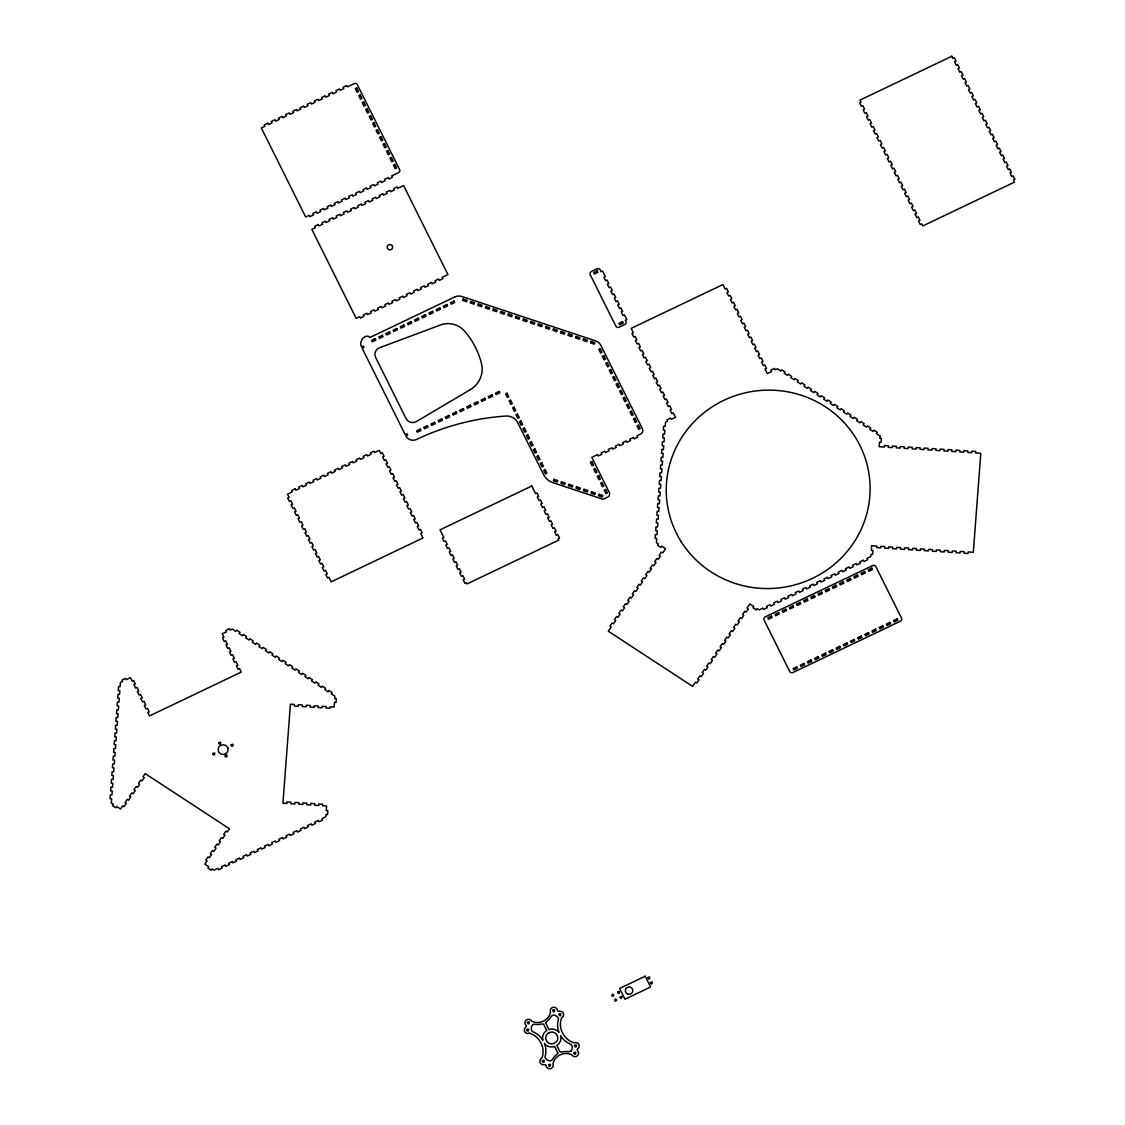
<?xml version="1.0" encoding="UTF-8"?>
<svg xmlns="http://www.w3.org/2000/svg" width="1125" height="1125" viewBox="0 0 1125 1125"><rect width="100%" height="100%" fill="white"/><g stroke="black" fill="none" stroke-linecap="round" stroke-linejoin="round"><path stroke-width="1.5" d="M111.347 802.997L111.67 798.806L110.081 798.694L110.363 794.827L111.952 794.939L112.247 791.072L110.658 790.959L110.953 787.092L112.542 787.205L112.837 783.337L111.248 783.225L111.544 779.358L113.133 779.47L113.414 775.603L111.825 775.505L112.12 771.638L113.709 771.736L114.005 767.869L112.416 767.77L112.711 763.903L114.3 764.002L114.595 760.134L113.006 760.036L113.288 756.169L114.877 756.267L115.172 752.4L113.583 752.302L113.878 748.434L115.467 748.533L115.762 744.666L114.173 744.567L114.455 740.7L116.044 740.798L116.339 736.931L114.75 736.833L115.045 732.966L116.634 733.064L116.93 729.197L115.341 729.098L115.636 725.231L117.225 725.33L117.506 721.462L115.917 721.364L116.213 717.497L117.802 717.595L118.097 713.728L116.508 713.63L116.803 709.763L118.392 709.861L118.688 705.994L117.098 705.895L117.38 702.028L118.969 702.127L119.264 698.259L117.675 698.161L117.97 694.294L119.559 694.392L119.855 690.525L118.266 690.427L118.561 686.559L120.136 686.658L120.445 682.453L122.583 681.427L121.894 680.048L125.466 678.333L126.169 679.725L130.444 677.672L132.173 681.145L133.608 680.47L135.352 683.944L133.917 684.633L135.647 688.106L137.081 687.417L138.811 690.905L137.377 691.58L139.106 695.053L140.541 694.378L142.27 697.852L140.836 698.541L142.58 702.014L144 701.325L145.744 704.798L144.309 705.487L146.039 708.961L147.473 708.286L149.203 711.759L147.769 712.448L149.498 715.922L241.284 672.089L239.541 668.616L238.106 669.305L236.377 665.817L237.811 665.142L236.081 661.669L234.647 662.344L232.917 658.87L234.352 658.181L232.622 654.708L231.188 655.397L229.444 651.923L230.878 651.234L229.148 647.761L227.714 648.436L225.984 644.962L227.419 644.273L225.689 640.8L224.255 641.489L222.525 638.016L223.959 637.327L222.23 633.853L226.491 631.814L225.802 630.422L229.388 628.706L230.077 630.098L232.256 629.072L235.828 631.406L236.728 630.127L240.019 632.278L239.119 633.572L242.409 635.723L243.309 634.43L246.6 636.595L245.714 637.875L249.005 640.027L249.891 638.747L253.195 640.898L252.295 642.192L255.586 644.344L256.486 643.05L259.777 645.216L258.877 646.495L262.167 648.647L263.067 647.367L266.358 649.519L265.458 650.812L268.762 652.964L269.648 651.67L272.939 653.836L272.053 655.116L275.344 657.267L276.244 655.988L279.534 658.139L278.634 659.433L281.925 661.584L282.825 660.291L286.116 662.442L285.216 663.736L288.506 665.887L289.406 664.608L292.697 666.759L291.811 668.053L295.102 670.205L295.988 668.911L299.292 671.062L298.392 672.356L301.683 674.508L302.583 673.228L305.873 675.38L304.973 676.673L308.264 678.825L309.164 677.531L312.455 679.683L311.569 680.977L314.859 683.128L315.745 681.848L319.036 684L318.15 685.294L321.441 687.445L322.341 686.152L325.631 688.303L324.731 689.597L328.022 691.748L328.922 690.469L332.213 692.62L331.312 693.914L334.913 696.234L334.73 698.541L336.319 698.639L336.023 702.506L334.448 702.408L334.097 707.034L330.117 706.767L330.005 708.314L326.039 708.061L326.152 706.514L322.186 706.261L322.059 707.808L318.094 707.555L318.206 706.008L314.241 705.755L314.128 707.302L310.148 707.034L310.261 705.487L306.295 705.234L306.183 706.781L302.203 706.528L302.33 704.981L298.35 704.728L298.238 706.275L294.272 706.022L294.384 704.475L290.419 704.208L282.923 803.208L286.903 803.461L287.016 801.914L290.995 802.181L290.869 803.728L294.848 803.981L294.961 802.434L298.927 802.687L298.814 804.234L302.78 804.488L302.906 802.941L306.872 803.194L306.759 804.741L310.725 804.994L310.837 803.447L314.817 803.714L314.691 805.261L318.67 805.514L318.783 803.967L322.748 804.22L322.636 805.767L326.616 806.02L326.264 810.619L327.853 810.731L327.558 814.598L325.969 814.486L325.8 816.806L321.891 818.691L322.58 820.083L318.994 821.798L318.305 820.406L314.719 822.122L315.408 823.514L311.822 825.216L311.133 823.838L307.547 825.539L308.236 826.931L304.65 828.647L303.961 827.255L300.375 828.97L301.064 830.363L297.478 832.064L296.789 830.686L293.203 832.387L293.892 833.78L290.306 835.495L289.617 834.103L286.031 835.819L286.734 837.211L283.148 838.912L282.445 837.534L278.859 839.236L279.562 840.628L275.977 842.344L275.273 840.952L271.702 842.667L272.391 844.059L268.805 845.761L268.116 844.383L264.53 846.084L265.219 847.477L261.633 849.192L260.944 847.8L257.358 849.516L258.047 850.908L254.461 852.609L253.772 851.217L250.186 852.933L250.875 854.325L247.289 856.041L246.6 854.648L243.014 856.364L243.703 857.756L240.117 859.458L239.428 858.066L235.842 859.781L236.531 861.173L232.959 862.889L232.256 861.497L228.67 863.213L229.373 864.605L225.787 866.306L225.084 864.914L221.498 866.63L222.202 868.022L218.616 869.738L217.927 868.345L214.017 870.216L212.063 868.936L211.177 870.23L207.872 868.064L208.772 866.784L204.834 864.211L207.084 860.991L205.762 860.119L207.998 856.898L209.32 857.77L211.556 854.55L210.234 853.678L212.484 850.458L213.792 851.33L216.028 848.095L214.72 847.238L216.956 844.017L218.278 844.875L220.514 841.655L219.192 840.797L221.428 837.577L222.75 838.434L224.986 835.214L223.664 834.356L225.914 831.136L227.222 831.994L229.472 828.773L145.167 773.606L142.931 776.827L144.253 777.684L142.017 780.919L140.695 780.047L138.459 783.267L139.767 784.139L137.531 787.359L136.223 786.487L133.973 789.708L135.295 790.58L133.059 793.8L131.738 792.928L129.502 796.148L130.823 797.02L128.588 800.241L127.266 799.383L125.03 802.603L126.338 803.461L124.102 806.681L122.794 805.823L120.544 809.044L116.634 806.47L115.734 807.764L112.444 805.612L113.344 804.319L111.361 803.025M612.056 995.85C615.909 997.692 612.281 991.378 611.986 995.738M616.598 999.914C613.898 996.595 614.447 1004.006 616.613 1000.027M225.127 755.845C227.109 760.092 228.277 752.316 225.127 755.845M542.25 1061.142C544.078 1065.459 545.513 1057.711 542.25 1061.142M558.914 1014.441C560.756 1018.758 562.191 1011.009 558.914 1014.441M617.611 992.278C619.369 996.455 620.789 988.973 617.611 992.278M879.947 435.938L879.792 438.272L881.381 438.37L881.086 442.238L879.497 442.139L879.159 446.738L884.32 447.061L884.433 445.514L888.398 445.781L888.286 447.328L892.252 447.581L892.378 446.034L896.344 446.288L896.231 447.834L900.197 448.087L900.309 446.541L904.289 446.794L904.177 448.341L908.142 448.608L908.255 447.061L912.234 447.314L912.108 448.861L916.088 449.114L916.2 447.567L920.166 447.82L920.053 449.367L924.019 449.62L924.145 448.073L928.111 448.327L927.998 449.873L931.964 450.141L932.077 448.594L936.056 448.847L935.93 450.394L939.909 450.647L940.022 449.1L944.002 449.353L943.875 450.9L947.855 451.153L947.967 449.606L951.933 449.873L951.82 451.42L955.786 451.673L955.913 450.127L959.878 450.38L959.766 451.927L963.731 452.18L963.844 450.633L967.823 450.886L967.697 452.433L971.677 452.7L971.789 451.153L975.769 451.406L975.642 452.953L980.803 453.277L973.322 552.277L968.161 551.939L968.048 553.486L964.069 553.233L964.195 551.686L960.216 551.433L960.103 552.98L956.137 552.727L956.25 551.18L952.284 550.927L952.158 552.473L948.192 552.206L948.305 550.659L944.339 550.406L944.227 551.953L940.247 551.7L940.359 550.153L936.394 549.9L936.281 551.447L932.302 551.194L932.428 549.647L928.448 549.38L928.336 550.927L924.37 550.673L924.483 549.127L920.517 548.873L920.391 550.42L916.425 550.167L916.538 548.62L912.572 548.367L912.459 549.914L908.48 549.661L908.606 548.114L904.627 547.847L904.514 549.394L900.534 549.141L900.661 547.594L896.681 547.341L896.569 548.888L892.603 548.634L892.716 547.087L888.75 546.834L888.623 548.381L884.658 548.114L884.77 546.567L880.805 546.314L880.692 547.861L876.713 547.608L876.839 546.061L871.664 545.723L871.327 550.35L872.916 550.462L872.62 554.33L871.031 554.217L870.834 556.552L866.939 558.408L867.642 559.8L864.056 561.516L863.367 560.123L859.781 561.839L860.47 563.231L856.884 564.933L856.195 563.541L852.609 565.256L853.298 566.648L849.712 568.364L849.023 566.972L845.438 568.688L846.127 570.08L842.541 571.781L841.852 570.389L838.266 572.105L838.955 573.497L835.369 575.212L834.68 573.82L831.094 575.536L831.783 576.928L828.197 578.63L827.508 577.238L823.922 578.953L824.625 580.345L821.039 582.061L820.336 580.669L816.75 582.384L817.453 583.763L813.867 585.478L813.164 584.086L809.592 585.802L810.281 587.194L806.695 588.909L806.006 587.517L802.42 589.233L803.109 590.611L799.523 592.327L798.834 590.934L795.248 592.65L795.938 594.042L792.352 595.758L791.663 594.366L788.077 596.081L788.766 597.459L785.18 599.175L784.491 597.783L780.905 599.498L781.594 600.891L778.008 602.606L777.319 601.214L773.733 602.916L774.422 604.308L770.85 606.023L770.147 604.631L766.561 606.347L767.264 607.739L763.678 609.455L762.975 608.062L759.08 609.919L757.111 608.625L756.211 609.919L752.92 607.767L753.806 606.473L749.897 603.914L746.986 608.105L748.308 608.962L746.072 612.183L744.75 611.325L742.514 614.545L743.836 615.403L741.6 618.623L740.278 617.766L738.042 620.986L739.35 621.844L737.114 625.064L735.806 624.206L733.556 627.427L734.878 628.284L732.642 631.505L731.32 630.647L729.084 633.867L730.406 634.725L728.156 637.945L726.848 637.087L724.612 640.308L725.92 641.18L723.684 644.4L722.362 643.528L720.127 646.748L721.448 647.62L719.212 650.841L717.891 649.969L715.655 653.189L716.962 654.061L714.727 657.281L713.419 656.423L711.169 659.644L712.491 660.502L710.255 663.722L708.933 662.864L706.697 666.084L708.019 666.942L705.783 670.163L704.461 669.305L702.225 672.525L703.533 673.383L701.297 676.603L699.989 675.745L697.739 678.966L699.061 679.823L696.825 683.044L695.503 682.186L692.592 686.377L608.302 631.209L611.212 627.019L609.891 626.161L612.141 622.941L613.448 623.798L615.684 620.578L614.377 619.706L616.613 616.486L617.934 617.358L620.17 614.138L618.848 613.266L621.084 610.045L622.406 610.917L624.642 607.697L623.32 606.825L625.57 603.605L626.878 604.477L629.128 601.242L627.806 600.384L630.042 597.164L631.364 598.022L633.6 594.802L632.278 593.944L634.514 590.723L635.836 591.581L638.072 588.361L636.764 587.503L639 584.283L640.308 585.141L642.558 581.92L641.236 581.062L643.472 577.842L644.794 578.7L647.03 575.48L645.708 574.622L647.958 571.402L649.266 572.259L651.502 569.039L650.194 568.181L652.43 564.961L653.752 565.819L655.988 562.598L654.666 561.741L656.902 558.506L658.223 559.378L660.459 556.158L659.138 555.286L661.388 552.066L662.695 552.938L665.606 548.747L661.669 546.173L660.769 547.453L657.478 545.302L658.378 544.008L656.395 542.742L656.719 538.509L655.13 538.397L655.425 534.53L657.014 534.642L657.309 530.775L655.72 530.663L656.002 526.795L657.591 526.908L657.886 523.041L656.297 522.928L656.592 519.061L658.181 519.173L658.477 515.306L656.888 515.194L657.183 511.327L658.772 511.439L659.053 507.572L657.464 507.459L657.759 503.592L659.348 503.705L659.644 499.837L658.055 499.725L658.35 495.858L659.939 495.97L660.234 492.103L658.645 491.991L658.927 488.123L660.516 488.236L660.811 484.369L659.222 484.256L659.517 480.403L661.106 480.502L661.402 476.634L659.812 476.536L660.108 472.669L661.683 472.767L661.978 468.9L660.389 468.802L660.684 464.934L662.273 465.033L662.569 461.166L660.98 461.067L661.275 457.2L662.864 457.298L663.145 453.431L661.556 453.333L661.852 449.466L663.441 449.564L663.736 445.697L662.147 445.598L662.442 441.731L664.031 441.83L664.327 437.962L662.737 437.864L663.019 433.997L664.608 434.095L664.903 430.228L663.314 430.13L663.609 426.262L665.198 426.361L665.522 422.156L667.659 421.13L666.97 419.738L670.556 418.022L671.245 419.414L675.506 417.375L673.256 412.861L671.822 413.55L670.092 410.077L671.527 409.387L669.797 405.914L668.362 406.589L666.633 403.116L668.053 402.427L666.323 398.953L664.889 399.642L663.159 396.169L664.594 395.48L662.864 392.006L661.43 392.681L659.7 389.208L661.134 388.519L659.405 385.045L657.97 385.734L656.227 382.261L657.661 381.572L655.931 378.098L654.497 378.773L652.767 375.3L654.202 374.611L652.472 371.138L651.038 371.827L649.308 368.353L650.742 367.664L648.998 364.191L647.578 364.866L645.834 361.392L647.269 360.703L645.539 357.23L644.105 357.919L642.375 354.445L643.809 353.756L642.08 350.283L640.645 350.958L638.916 347.484L640.35 346.809L638.606 343.322L637.172 344.011L635.442 340.538L636.877 339.848L635.147 336.375L633.712 337.05L631.983 333.577L633.417 332.902L631.167 328.373L722.939 284.555L725.189 289.069L726.623 288.38L728.353 291.853L726.919 292.542L728.648 296.016L730.083 295.341L731.827 298.814L730.392 299.503L732.122 302.977L733.556 302.288L735.286 305.761L733.852 306.45L735.581 309.923L737.016 309.248L738.745 312.722L737.311 313.411L739.055 316.884L740.489 316.195L742.219 319.669L740.784 320.358L742.514 323.831L743.948 323.156L745.678 326.63L744.244 327.319L745.973 330.792L747.408 330.103L749.138 333.577L747.703 334.266L749.447 337.739L750.881 337.064L752.611 340.538L751.177 341.227L752.906 344.7L754.341 344.011L756.07 347.484L754.636 348.173L756.366 351.647L757.8 350.972L759.544 354.445L758.109 355.12L759.839 358.608L761.273 357.919L763.003 361.392L761.569 362.081L763.298 365.555L764.733 364.866L766.462 368.353L765.028 369.028L767.278 373.556L771.581 371.503L770.878 370.111L774.464 368.409L775.153 369.787L777.305 368.761L780.905 371.109L781.791 369.83L785.081 371.981L784.195 373.275L787.486 375.427L788.386 374.133L791.677 376.298L790.777 377.578L794.067 379.73L794.967 378.45L798.258 380.602L797.358 381.895L800.663 384.047L801.548 382.753L804.839 384.905L803.953 386.198L807.244 388.35L808.13 387.07L811.434 389.222L810.534 390.516L813.825 392.667L814.725 391.373L818.016 393.525L817.116 394.819L820.406 396.97L821.306 395.691L824.597 397.842L823.711 399.136L827.002 401.288L827.888 399.994L831.192 402.145L830.292 403.439L833.583 405.591L834.483 404.311L837.773 406.463L836.873 407.756L840.164 409.908L841.064 408.614L844.355 410.766L843.455 412.059L846.759 414.211L847.645 412.931L850.936 415.083L850.05 416.377L853.341 418.528L854.241 417.234L857.531 419.386L856.631 420.68L859.922 422.831L860.822 421.552L864.113 423.703L863.213 424.997L866.503 427.148L867.403 425.855L870.694 428.006L869.808 429.3L873.098 431.452L873.984 430.172L877.289 432.323L876.389 433.603L879.947 435.938M218.784 743.02C220.5 747.38 222.145 739.673 218.784 743.02M545.625 1022.709L548.873 1029.558L550.448 1029.122A9.225 8.972 -7.7 0 1 559.012 1032.398L558.759 1031.766A20.686 20.109 -7.7 0 1 558.197 1020.206L558.337 1019.7A1.955 1.913 -7.7 0 0 558.267 1018.238L557.958 1017.703A5.766 5.597 -7.7 0 0 553.233 1015.088L551.405 1016.044A17.677 17.184 -7.7 0 1 546.666 1021.613L545.625 1022.709M557.888 1053.183L556.847 1054.392A17.677 17.184 -7.7 0 0 552.108 1059.947L550.28 1060.917A5.766 5.597 -7.7 0 1 545.555 1058.287L545.245 1057.753A1.955 1.913 -7.7 0 1 545.175 1056.305L545.316 1055.784A20.686 20.109 -7.7 0 0 544.753 1044.225L544.5 1043.592A9.225 8.972 -7.7 0 0 553.064 1046.869L554.639 1046.433L557.888 1053.183M526.669 1029.797C528.314 1034.184 530.072 1026.506 526.669 1029.797M574.523 1045.688C576.169 1050.075 577.941 1042.397 574.523 1045.688M212.85 753.652C214.102 758.166 216.534 750.656 212.85 753.652M231.145 744.891C232.284 749.433 234.9 741.98 231.145 744.891M527.386 1022.428C528.539 1026.956 531.141 1019.517 527.386 1022.428M552.698 1010.334C553.852 1014.877 556.453 1007.423 552.698 1010.334M548.55 1064.911C549.703 1069.439 552.305 1061.986 548.55 1064.911M573.862 1052.817C575.016 1057.359 577.631 1049.906 573.862 1052.817M620.114 997.059C621.225 1001.447 623.742 994.233 620.114 997.059M647.916 977.667C649.027 982.055 651.544 974.855 647.916 977.667M650.377 982.603C651.487 986.991 654.005 979.791 650.377 982.603M463.261 298.997L462.741 300.459L466.509 301.711L467.03 300.234L463.261 298.997M470.784 301.486L470.264 302.948L474.019 304.2L474.553 302.738L470.784 301.486M478.308 303.989L477.787 305.452L481.542 306.703L482.062 305.227L478.308 303.989M485.831 306.478L485.297 307.941L489.066 309.192L489.586 307.73L485.831 306.478M493.341 308.981L492.82 310.444L496.575 311.695L497.109 310.219L493.341 308.981M500.864 311.47L500.344 312.933L504.098 314.184L504.619 312.722L500.864 311.47M508.387 313.959L507.867 315.436L511.622 316.688L512.142 315.211L508.387 313.959M515.911 316.462L515.377 317.925L519.145 319.177L519.666 317.714L515.911 316.462M523.42 318.952L522.9 320.428L526.655 321.68L527.189 320.203L523.42 318.952M530.944 321.455L530.423 322.917L534.178 324.169L534.698 322.706L530.944 321.455M538.467 323.944L537.933 325.42L541.702 326.658L542.222 325.195L538.467 323.944M545.977 326.447L545.456 327.909L549.225 329.161L549.745 327.698L545.977 326.447M553.5 328.936L552.98 330.413L556.734 331.65L557.269 330.188L553.5 328.936M561.023 331.439L560.503 332.902L564.258 334.153L564.778 332.691L561.023 331.439M568.547 333.928L568.013 335.405L571.781 336.642L572.302 335.18L568.547 333.928M576.056 336.431L575.536 337.894L579.305 339.145L579.825 337.683L576.056 336.431M583.58 338.92L583.059 340.397L586.814 341.634L587.348 340.172L583.58 338.92M591.103 341.423L590.583 342.886L594.337 344.137L594.858 342.661L591.103 341.423M553.964 479.306L553.444 480.783L557.198 482.02L557.719 480.558L553.964 479.306M561.487 481.809L560.953 483.272L564.722 484.523L565.242 483.061L561.487 481.809M568.997 484.298L568.477 485.775L572.231 487.012L572.766 485.55L568.997 484.298M576.52 486.802L576 488.264L579.755 489.516L580.275 488.039L576.52 486.802M584.044 489.291L583.523 490.767L587.278 492.005L587.798 490.542L584.044 489.291M591.567 491.794L591.033 493.256L594.802 494.508L595.322 493.031L591.567 491.794M599.077 494.283L598.556 495.759L602.311 496.997L602.845 495.534L599.077 494.283M532.814 1024.552L532.406 1025.03A5.766 5.597 -7.7 0 0 531.591 1030.289L531.844 1030.852A1.955 1.913 -7.7 0 0 532.969 1031.808L533.475 1032.005A20.686 20.109 -7.7 0 1 542.433 1039.556L542.911 1040.316L542.63 1039.331A9.225 8.972 -7.7 0 1 546.061 1030.978L546.75 1030.57L543.53 1024.144L541.688 1023.989A17.677 17.184 -7.7 0 1 534.305 1024.2L532.814 1024.552M571.106 1050.975L569.208 1051.791A17.677 17.184 -7.7 0 0 561.825 1052.016L559.927 1051.763L556.763 1045.42L557.452 1045.013A9.225 8.972 -7.7 0 0 560.883 1036.659L560.602 1035.689L561.08 1036.434A20.686 20.109 -7.7 0 0 570.038 1043.986L570.544 1044.183A1.955 1.913 -7.7 0 1 571.669 1045.139L571.922 1045.702A5.766 5.597 -7.7 0 1 571.106 1050.975M548.888 1032.82L547.608 1033.734A6.061 5.892 -7.7 0 0 545.864 1039.388L547.341 1042.059A6.061 5.892 -7.7 0 0 553.134 1043.719L555.905 1042.256A6.061 5.892 -7.7 0 0 557.648 1036.603L556.172 1033.931A6.061 5.892 -7.7 0 0 550.378 1032.272L548.888 1032.82M529.383 1033.172L529.312 1033.214A3.586 3.487 -7.7 0 1 525.544 1027.378A1.434 1.392 -7.7 0 0 525.895 1025.198A3.586 3.487 -7.7 0 1 526.43 1019.981A3.586 3.487 -7.7 0 1 531.675 1021.134A12.614 12.263 -7.7 0 0 543.361 1021.134A12.614 12.263 -7.7 0 0 550.547 1012.12A3.586 3.487 -7.7 0 1 552.839 1007.367A3.586 3.487 -7.7 0 1 557.381 1010.166A1.434 1.392 -7.7 0 0 559.35 1011.234A3.586 3.487 -7.7 0 1 561.727 1017.745L561.642 1017.773A18.844 18.323 -7.7 0 0 562.542 1032.848A18.844 18.323 -7.7 0 0 574.13 1042.819L574.2 1042.777A3.586 3.487 -7.7 0 1 577.969 1048.612A1.434 1.392 -7.7 0 0 577.617 1050.792A3.586 3.487 -7.7 0 1 577.083 1056.009A3.586 3.487 -7.7 0 1 571.837 1054.856A12.614 12.263 -7.7 0 0 560.152 1054.856A12.614 12.263 -7.7 0 0 552.966 1063.87A3.586 3.487 -7.7 0 1 550.673 1068.623A3.586 3.487 -7.7 0 1 546.131 1065.825A1.434 1.392 -7.7 0 0 544.163 1064.756A3.586 3.487 -7.7 0 1 541.786 1058.245L541.87 1058.217A18.844 18.323 -7.7 0 0 540.97 1043.156A18.844 18.323 -7.7 0 0 529.383 1033.172M470.18 389.728L416.348 421.58A7.214 7.017 -7.7 0 1 406.111 418.627L375.595 357.384A7.214 7.017 -7.7 0 1 379.575 347.723L438.314 325.814A21.712 21.108 -7.7 0 1 464.4 330.975L465.933 332.705A81.675 79.411 -7.7 0 1 481.613 364.191L482.062 366.427A24.806 24.117 -7.7 0 1 470.18 389.728M267.792 123.187L264.206 124.903L264.895 126.295L261.309 127.997L305.663 217.012L309.248 215.297L309.938 216.689L313.523 214.973L312.82 213.581L316.406 211.866L317.109 213.258L320.695 211.556L319.992 210.164L323.578 208.448L324.281 209.841L327.853 208.125L327.164 206.733L330.75 205.017L331.439 206.409L335.025 204.708L334.336 203.316L337.922 201.6L338.611 202.992L342.197 201.277L341.508 199.884L345.094 198.169L345.783 199.561L349.369 197.859L348.68 196.467L352.266 194.752L352.955 196.144L356.541 194.428L355.852 193.036L359.438 191.32L360.127 192.712L363.712 191.011L363.023 189.619L366.595 187.903L367.298 189.295L370.884 187.58L370.181 186.188L373.767 184.486L374.47 185.864L378.056 184.163L377.353 182.77L380.939 181.055L381.628 182.447L385.214 180.731L384.525 179.339L388.111 177.637L388.8 179.016L392.386 177.314L391.697 175.922L398.517 172.659A2.377 2.306 -7.7 0 0 399.628 169.566L357.356 84.713A2.391 2.32 -7.7 0 0 354.164 83.658L347.358 86.906L346.655 85.528L343.069 87.23L343.772 88.622L340.186 90.337L339.483 88.945L335.897 90.661L336.6 92.053L333.014 93.755L332.325 92.377L328.739 94.078L329.428 95.47L325.842 97.186L325.153 95.794L321.567 97.509L322.256 98.902L318.67 100.603L317.981 99.225L314.395 100.927L315.084 102.319L311.498 104.034L310.809 102.642L307.223 104.358L307.913 105.75L304.327 107.452L303.637 106.059L300.052 107.775L300.741 109.167L297.155 110.883L296.466 109.491L292.88 111.206L293.583 112.598L289.997 114.3L289.294 112.908L285.708 114.623L286.411 116.016L282.825 117.731L282.122 116.339L278.55 118.055L279.239 119.447L275.653 121.148L274.964 119.756L271.378 121.472L272.067 122.864L268.481 124.58L267.792 123.187M356.78 88.003L355.345 88.692L357.075 92.166L358.509 91.491L356.78 88.003M360.239 94.964L358.805 95.653L360.534 99.127L361.969 98.438L360.239 94.964M363.698 101.911L362.264 102.6L363.994 106.073L365.428 105.398L363.698 101.911M367.172 108.872L365.737 109.561L367.467 113.034L368.902 112.345L367.172 108.872M370.631 115.819L369.197 116.508L370.927 119.981L372.361 119.306L370.631 115.819M374.091 122.78L372.656 123.455L374.4 126.942L375.834 126.253L374.091 122.78M377.564 129.727L376.13 130.416L377.859 133.889L379.294 133.214L377.564 129.727M381.023 136.688L379.589 137.363L381.319 140.85L382.753 140.161L381.023 136.688M384.483 143.634L383.048 144.323L384.792 147.797L386.227 147.108L384.483 143.634M387.956 150.595L386.522 151.27L388.252 154.758L389.686 154.069L387.956 150.595M391.416 157.542L389.981 158.231L391.711 161.705L393.145 161.016L391.416 157.542M394.889 164.503L393.455 165.178L395.184 168.666L396.619 167.977L394.889 164.503M318.291 224.564L314.705 226.266L315.408 227.658L311.822 229.373L356.161 318.375L359.747 316.659L360.436 318.052L364.022 316.35L363.333 314.958L366.919 313.242L367.608 314.634L371.194 312.919L370.505 311.527L374.091 309.825L374.78 311.203L378.366 309.502L377.677 308.109L381.262 306.394L381.952 307.786L385.538 306.07L384.848 304.678L388.434 302.977L389.123 304.355L392.709 302.653L392.02 301.261L395.592 299.545L396.295 300.938L399.881 299.222L399.178 297.83L402.764 296.128L403.467 297.506L407.053 295.805L406.35 294.413L409.936 292.697L410.625 294.089L414.211 292.373L413.522 290.981L417.108 289.28L417.797 290.672L421.383 288.956L420.694 287.564L424.28 285.848L424.969 287.241L428.555 285.525L427.866 284.133L431.452 282.431L432.141 283.823L435.727 282.108L435.038 280.716L438.623 279L439.312 280.392L442.898 278.677L442.209 277.284L447.933 274.556L403.594 185.541L397.856 188.283L397.167 186.891L393.581 188.606L394.27 189.998L390.684 191.714L389.995 190.322L386.409 192.023L387.098 193.416L383.513 195.131L382.823 193.739L379.238 195.455L379.927 196.847L376.355 198.562L375.652 197.17L372.066 198.872L372.769 200.264L369.183 201.98L368.48 200.587L364.894 202.303L365.597 203.695L362.011 205.411L361.308 204.019L357.736 205.72L358.425 207.113L354.839 208.828L354.15 207.436L350.564 209.152L351.253 210.544L347.667 212.245L346.978 210.867L343.392 212.569L344.081 213.961L340.495 215.677L339.806 214.284L336.22 216L336.909 217.392L333.323 219.094L332.634 217.716L329.048 219.417L329.738 220.809L326.152 222.525L325.462 221.133L321.877 222.848L322.58 224.241L318.994 225.942L318.291 224.564M951.82 56.25L860.048 100.083L861.089 102.164L859.655 102.853L861.384 106.327L862.819 105.638L864.548 109.111L863.114 109.8L864.844 113.273L866.278 112.598L868.008 116.072L866.573 116.761L868.317 120.234L869.752 119.545L871.481 123.019L870.047 123.708L871.777 127.181L873.211 126.506L874.941 129.98L873.506 130.669L875.236 134.142L876.67 133.453L878.4 136.927L876.98 137.616L878.709 141.089L880.144 140.414L881.873 143.887L880.439 144.577L882.169 148.05L883.603 147.361L885.333 150.834L883.898 151.523L885.628 154.997L887.062 154.322L888.806 157.795L887.372 158.47L889.102 161.958L890.536 161.269L892.266 164.742L890.831 165.431L892.561 168.905L893.995 168.23L895.725 171.703L894.291 172.378L896.034 175.866L897.455 175.177L899.198 178.65L897.764 179.339L899.494 182.812L900.928 182.123L902.658 185.611L901.223 186.286L902.953 189.773L904.388 189.084L906.117 192.558L904.683 193.247L906.427 196.72L907.861 196.031L909.591 199.519L908.156 200.194L909.886 203.681L911.32 202.992L913.05 206.466L911.616 207.155L913.345 210.628L914.78 209.939L916.523 213.427L915.089 214.102L916.819 217.589L918.253 216.9L919.983 220.373L918.548 221.062L920.278 224.536L921.713 223.847L922.753 225.942L1014.525 182.109L1013.484 180.028L1014.919 179.339L1013.189 175.866L1011.755 176.541L1010.025 173.067L1011.459 172.392L1009.73 168.905L1008.295 169.594L1006.566 166.12L1008 165.431L1006.256 161.958L1004.822 162.647L1003.092 159.159L1004.527 158.484L1002.797 154.997L1001.363 155.686L999.633 152.213L1001.067 151.523L999.337 148.05L997.903 148.739L996.159 145.252L997.594 144.577L995.864 141.089L994.43 141.778L992.7 138.305L994.134 137.616L992.405 134.142L990.97 134.831L989.241 131.344L990.675 130.669L988.945 127.181L987.511 127.87L985.767 124.397L987.202 123.708L985.472 120.234L984.038 120.923L982.308 117.436L983.742 116.761L982.013 113.273L980.578 113.963L978.848 110.489L980.283 109.8L978.539 106.327L977.105 107.016L975.375 103.528L976.809 102.853L975.08 99.38L973.645 100.055L971.916 96.581L973.35 95.892L971.62 92.419L970.186 93.108L968.456 89.62L969.891 88.945L968.147 85.472L966.713 86.147L964.983 82.673L966.417 81.984L964.688 78.511L963.253 79.2L961.523 75.727L962.958 75.037L961.228 71.564L959.794 72.239L958.05 68.766L959.484 68.077L957.755 64.603L956.32 65.292L954.591 61.819L956.025 61.13L954.295 57.656L952.861 58.331L951.82 56.25M454.697 296.986L370.083 337.402A4.191 4.078 -7.7 0 0 365.231 336.586A7.973 7.748 -7.7 0 0 361.533 346.95L363.319 346.106L364.008 347.498L362.222 348.342L405.183 434.573L406.969 433.716L407.658 435.108L405.872 435.966A7.973 7.748 -7.7 0 0 416.503 439.495A239.836 233.198 -7.7 0 1 505.8 416.067L506.348 416.039A12.08 11.756 -7.7 0 1 517.697 422.592L543.684 474.736A15.862 15.427 -7.7 0 0 552.783 482.611L603.084 499.303L607.655 497.123A3.586 3.487 -7.7 0 0 609.314 492.455L591.82 457.341L597.558 454.598L598.247 455.991L601.833 454.289L601.144 452.897L604.73 451.181L605.419 452.573L609.005 450.858L608.316 449.466L611.902 447.764L612.591 449.142L616.177 447.441L615.487 446.048L619.073 444.333L619.763 445.725L623.348 444.009L622.659 442.617L626.245 440.916L626.934 442.294L630.52 440.592L629.831 439.2L633.417 437.484L634.106 438.877L637.692 437.161L636.989 435.769L640.575 434.067A3.98 3.867 -7.7 0 0 642.431 428.878L600.905 345.53A9.619 9.352 -7.7 0 0 595.42 340.805L462.009 296.522A9.562 9.295 -7.7 0 0 454.697 296.986M375.173 338.723L371.588 340.425L372.277 341.817L375.862 340.116L375.173 338.723M382.345 335.292L378.759 337.008L379.448 338.4L383.034 336.684L382.345 335.292M389.517 331.875L385.931 333.577L386.62 334.969L390.206 333.267L389.517 331.875M396.689 328.444L393.103 330.159L393.792 331.552L397.378 329.836L396.689 328.444M403.847 325.027L400.275 326.728L400.964 328.12L404.55 326.419L403.847 325.027M411.019 321.595L407.433 323.311L408.136 324.703L411.722 322.988L411.019 321.595M418.191 318.178L414.605 319.88L415.308 321.272L418.88 319.57L418.191 318.178M425.363 314.747L421.777 316.462L422.466 317.855L426.052 316.139L425.363 314.747M432.534 311.33L428.948 313.031L429.637 314.423L433.223 312.722L432.534 311.33M439.706 307.898L436.12 309.614L436.809 311.006L440.395 309.291L439.706 307.898M446.878 304.481L443.292 306.197L443.981 307.575L447.567 305.873L446.878 304.481M454.05 301.05L450.464 302.766L451.153 304.158L454.739 302.442L454.05 301.05M597.066 268.833L591.328 271.575A2.391 2.32 -7.7 0 0 590.217 274.683L615.853 326.152A2.391 2.32 -7.7 0 0 619.045 327.206L624.783 324.464A2.391 2.32 -7.7 0 0 625.894 321.356L625.373 320.316L626.808 319.627L624.403 314.817L622.969 315.506L621.239 312.019L622.673 311.344L620.944 307.87L619.509 308.545L617.78 305.072L619.214 304.383L617.484 300.909L616.05 301.598L614.306 298.125L615.741 297.436L614.011 293.962L612.577 294.637L610.847 291.164L612.281 290.475L610.552 287.002L609.117 287.691L607.388 284.217L608.822 283.528L607.092 280.055L605.658 280.73L603.914 277.256L605.348 276.567L602.578 271.012L601.144 271.688L600.258 269.902A2.391 2.32 -7.7 0 0 597.066 268.833M597.248 270.9L593.663 272.602L594.366 273.994L597.952 272.292L597.248 270.9M622.547 321.652L618.961 323.367L619.65 324.759L623.236 323.044L622.547 321.652M295.102 488.855L291.53 490.57L292.219 491.962L287.55 494.184L289.111 497.32L287.677 497.995L289.406 501.483L290.841 500.794L292.584 504.267L291.15 504.956L292.88 508.43L294.314 507.741L296.044 511.228L294.609 511.903L296.339 515.391L297.773 514.702L299.503 518.175L298.069 518.864L299.812 522.337L301.247 521.648L302.977 525.136L301.542 525.811L303.272 529.298L304.706 528.609L306.436 532.083L305.002 532.772L306.731 536.245L308.166 535.556L309.895 539.044L308.461 539.719L310.205 543.192L311.639 542.517L313.369 545.991L311.934 546.68L313.664 550.153L315.098 549.464L316.828 552.952L315.394 553.627L317.123 557.1L318.558 556.425L320.302 559.898L318.867 560.587L320.597 564.061L322.031 563.372L323.761 566.845L322.327 567.534L324.056 571.008L325.491 570.333L327.22 573.806L325.786 574.495L327.516 577.969L328.95 577.28L331.214 581.808L422.986 537.975L420.736 533.461L422.17 532.772L420.441 529.298L419.006 529.973L417.263 526.5L418.697 525.811L416.967 522.337L415.533 523.027L413.803 519.553L415.237 518.864L413.508 515.391L412.073 516.066L410.344 512.592L411.778 511.903L410.034 508.43L408.6 509.119L406.87 505.645L408.305 504.956L406.575 501.483L405.141 502.158L403.411 498.684L404.845 497.995L403.116 494.522L401.681 495.211L399.952 491.738L401.372 491.048L399.642 487.575L398.208 488.25L396.478 484.777L397.912 484.102L396.183 480.614L394.748 481.303L393.019 477.83L394.453 477.141L392.723 473.667L391.289 474.342L389.545 470.869L390.98 470.194L389.25 466.706L387.816 467.395L386.086 463.922L387.52 463.233L385.791 459.759L384.356 460.448L382.627 456.961L384.061 456.286L382.317 452.798L380.897 453.488L379.336 450.366L374.667 452.587L373.978 451.195L370.392 452.911L371.081 454.303L367.495 456.005L366.806 454.612L363.22 456.328L363.909 457.72L360.338 459.436L359.634 458.044L356.048 459.759L356.752 461.152L353.166 462.853L352.462 461.461L348.877 463.177L349.58 464.569L345.994 466.284L345.305 464.892L341.719 466.608L342.408 467.986L338.822 469.702L338.133 468.309L334.547 470.025L335.236 471.417L331.65 473.133L330.961 471.741L327.375 473.456L328.064 474.834L324.478 476.55L323.789 475.158L320.203 476.873L320.892 478.266L317.306 479.981L316.617 478.589L313.031 480.305L313.72 481.683L310.134 483.398L309.445 482.006L305.859 483.722L306.562 485.114L302.977 486.83L302.273 485.438L298.688 487.153L299.391 488.531L295.805 490.247L295.102 488.855M420.216 429.117L416.63 430.833L417.319 432.211L420.905 430.509L420.216 429.117M427.388 425.686L423.802 427.402L424.491 428.794L428.077 427.078L427.388 425.686M434.545 422.269L430.973 423.984L431.662 425.377L435.248 423.661L434.545 422.269M441.717 418.837L438.131 420.553L438.834 421.945L442.42 420.23L441.717 418.837M448.889 415.42L445.303 417.136L446.006 418.528L449.578 416.812L448.889 415.42M456.061 411.989L452.475 413.705L453.164 415.097L456.75 413.381L456.061 411.989M463.233 408.572L459.647 410.287L460.336 411.68L463.922 409.964L463.233 408.572M470.405 405.141L466.819 406.856L467.508 408.248L471.094 406.533L470.405 405.141M477.577 401.723L473.991 403.439L474.68 404.831L478.266 403.116L477.577 401.723M484.748 398.292L481.163 400.008L481.852 401.4L485.438 399.684L484.748 398.292M491.906 394.875L488.32 396.591L489.023 397.983L492.609 396.267L491.906 394.875M499.078 391.444L495.492 393.159L496.195 394.552L499.781 392.836L499.078 391.444M507.066 393.23L505.631 393.919L507.375 397.392L508.795 396.703L507.066 393.23M600.286 348.722L598.852 349.397L600.581 352.884L602.016 352.195L600.286 348.722M510.539 400.191L509.105 400.866L510.834 404.353L512.269 403.664L510.539 400.191M603.745 355.669L602.311 356.358L604.041 359.831L605.475 359.156L603.745 355.669M513.998 407.137L512.564 407.827L514.294 411.3L515.728 410.611L513.998 407.137M607.205 362.63L605.77 363.305L607.5 366.792L608.934 366.103L607.205 362.63M517.458 414.098L516.023 414.773L517.767 418.247L519.202 417.572L517.458 414.098M610.678 369.577L609.244 370.266L610.973 373.739L612.408 373.05L610.678 369.577M520.931 421.045L519.497 421.734L521.227 425.208L522.661 424.519L520.931 421.045M614.138 376.537L612.703 377.213L614.433 380.7L615.867 380.011L614.138 376.537M524.391 428.006L522.956 428.681L524.686 432.155L526.12 431.48L524.391 428.006M617.597 383.484L616.163 384.173L617.906 387.647L619.341 386.958L617.597 383.484M527.85 434.953L526.43 435.642L528.159 439.116L529.594 438.427L527.85 434.953M621.07 390.445L619.636 391.12L621.366 394.608L622.8 393.919L621.07 390.445M531.323 441.9L529.889 442.589L531.619 446.062L533.053 445.388L531.323 441.9M624.53 397.392L623.095 398.081L624.825 401.555L626.259 400.866L624.53 397.392M534.783 448.861L533.348 449.55L535.078 453.023L536.512 452.334L534.783 448.861M627.989 404.353L626.555 405.028L628.298 408.516L629.733 407.827L627.989 404.353M538.256 455.808L536.822 456.497L538.552 459.97L539.986 459.295L538.256 455.808M631.462 411.3L630.028 411.989L631.758 415.462L633.192 414.773L631.462 411.3M541.716 462.769L540.281 463.458L542.011 466.931L543.445 466.242L541.716 462.769M634.922 418.261L633.488 418.936L635.217 422.423L636.652 421.734L634.922 418.261M545.175 469.716L543.741 470.405L545.484 473.878L546.905 473.203L545.175 469.716M638.395 425.208L636.961 425.897L638.691 429.37L640.125 428.681L638.395 425.208M531.802 486L440.03 529.833L443.813 537.413L442.378 538.102L444.108 541.575L445.542 540.886L447.272 544.359L445.838 545.048L447.567 548.522L449.002 547.847L450.731 551.32L449.311 552.009L451.041 555.483L452.475 554.794L454.205 558.267L452.77 558.956L454.5 562.43L455.934 561.755L457.664 565.228L456.23 565.917L457.959 569.391L459.394 568.702L461.138 572.175L459.703 572.864L461.433 576.337L462.867 575.663L464.597 579.136L463.163 579.825L464.892 583.298L466.327 582.609L466.987 583.931L558.759 540.098L558.098 538.777L559.533 538.102L557.803 534.628L556.369 535.303L554.639 531.83L556.073 531.141L554.344 527.667L552.909 528.356L551.18 524.883L552.614 524.194L550.87 520.72L549.436 521.395L547.706 517.922L549.141 517.233L547.411 513.759L545.977 514.448L544.247 510.975L545.681 510.286L543.952 506.812L542.517 507.488L540.788 504.014L542.222 503.325L540.478 499.852L539.044 500.541L537.314 497.067L538.748 496.378L537.019 492.905L535.584 493.58L531.802 486M591.764 461.672L590.33 462.361L592.059 465.834L593.494 465.159L591.764 461.672M595.223 468.633L593.789 469.322L595.533 472.795L596.967 472.106L595.223 468.633M598.697 475.58L597.263 476.269L598.992 479.742L600.427 479.067L598.697 475.58M602.156 482.541L600.722 483.23L602.452 486.703L603.886 486.014L602.156 482.541M605.63 489.487L604.195 490.177L605.925 493.65L607.359 492.975L605.63 489.487M872.691 565.58L765.197 616.908A2.391 2.32 -7.7 0 0 764.086 620.03L789.722 671.484A2.391 2.32 -7.7 0 0 792.914 672.539L900.408 621.211A2.377 2.306 -7.7 0 0 901.519 618.117L875.869 566.634A2.377 2.306 -7.7 0 0 872.691 565.58M771.427 616.092L767.841 617.808L768.53 619.2L772.116 617.484L771.427 616.092M778.598 612.675L775.013 614.377L775.702 615.769L779.287 614.053L778.598 612.675M785.756 609.244L782.17 610.959L782.873 612.352L786.459 610.636L785.756 609.244M792.928 605.827L789.342 607.528L790.045 608.92L793.631 607.205L792.928 605.827M800.1 602.395L796.514 604.111L797.203 605.503L800.789 603.788L800.1 602.395M807.272 598.978L803.686 600.68L804.375 602.072L807.961 600.37L807.272 598.978M814.444 595.547L810.858 597.263L811.547 598.655L815.133 596.939L814.444 595.547M821.616 592.13L818.03 593.831L818.719 595.223L822.305 593.522L821.616 592.13M828.788 588.698L825.202 590.414L825.891 591.806L829.477 590.091L828.788 588.698M835.945 585.281L832.359 586.983L833.062 588.375L836.648 586.673L835.945 585.281M843.117 581.85L839.531 583.566L840.234 584.958L843.82 583.242L843.117 581.85M850.289 578.433L846.703 580.134L847.392 581.527L850.978 579.825L850.289 578.433M857.461 575.002L853.875 576.717L854.564 578.109L858.15 576.394L857.461 575.002M864.633 571.584L861.047 573.286L861.736 574.678L865.322 572.977L864.633 571.584M871.805 568.153L868.219 569.869L868.908 571.261L872.494 569.545L871.805 568.153M796.711 666.858L793.125 668.559L793.814 669.952L797.4 668.25L796.711 666.858M803.883 663.427L800.297 665.142L800.986 666.534L804.572 664.819L803.883 663.427M811.055 660.009L807.469 661.711L808.158 663.103L811.744 661.402L811.055 660.009M818.227 656.578L814.641 658.294L815.33 659.686L818.916 657.97L818.227 656.578M825.398 653.161L821.812 654.877L822.502 656.255L826.088 654.553L825.398 653.161M832.556 649.73L828.984 651.445L829.673 652.837L833.259 651.122L832.556 649.73M839.728 646.312L836.142 648.028L836.845 649.406L840.431 647.705L839.728 646.312M846.9 642.881L843.314 644.597L844.017 645.989L847.589 644.273L846.9 642.881M854.072 639.464L850.486 641.18L851.175 642.558L854.761 640.856L854.072 639.464M861.244 636.033L857.658 637.748L858.347 639.141L861.933 637.425L861.244 636.033M868.416 632.616L864.83 634.331L865.519 635.723L869.105 634.008L868.416 632.616M875.587 629.184L872.002 630.9L872.691 632.292L876.277 630.577L875.587 629.184M882.745 625.767L879.173 627.483L879.862 628.875L883.448 627.159L882.745 625.767M889.917 622.336L886.331 624.052L887.034 625.444L890.62 623.728L889.917 622.336M897.089 618.919L893.503 620.634L894.206 622.027L897.778 620.311L897.089 618.919M645.216 976.219L619.622 988.453L624.994 999.225L650.587 987.005L645.216 976.219M681.188 541.673L680.541 540.633A101.981 99.155 -7.7 0 1 723.853 400.331A101.981 99.155 -7.7 0 1 863.438 453.333L863.873 454.472A101.981 99.155 -7.7 0 1 812.517 578.362A101.981 99.155 -7.7 0 1 681.188 541.673M392.456 246.136L392.105 245.531A2.742 2.672 -7.7 0 0 387.38 248.203L387.731 248.808A2.742 2.672 -7.7 0 0 392.456 246.136M227.869 748.027L227.348 746.972A5.02 4.88 -7.7 0 0 218.377 751.247L218.911 752.302A5.02 4.88 -7.7 0 0 227.869 748.027M627.469 993.895A3.741 3.642 -7.7 0 0 632.812 990.295A3.741 3.642 -7.7 0 0 626.962 987.609A3.741 3.642 -7.7 0 0 627.469 993.895"/></g></svg>
